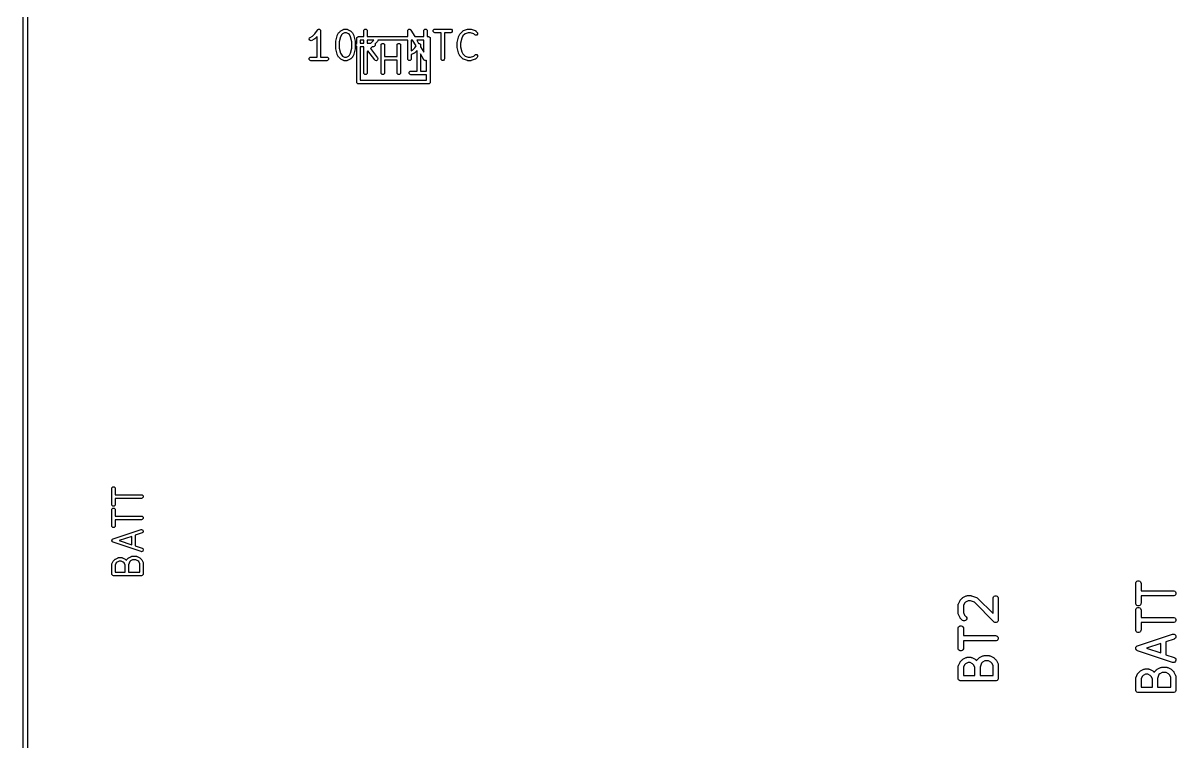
# Model space of a CAD drawing. Header units: inches. Extents: x 0.27 to 5.32, y 0.16 to 3.22.
# Drawn here: x 2.633 to 3.931, y 1.574 to 2.383 of the extents above; entities that cross this region are included whole.
import ezdxf

# ---------------------------------------------------------------- set-up
doc = ezdxf.new("R2010")
doc.units = ezdxf.units.IN
doc.header["$MEASUREMENT"] = 0
doc.layers.add('BLACK', color=250, linetype='CONTINUOUS')

msp = doc.modelspace()

# ---------------------------------------------------------------- linework, layer by layer
at = {"layer": 'BLACK', "linetype": 'CONTINUOUS'}
for p, q in [((2.633, 0.1605), (2.633, 3.2195)), ((2.638, 3.217), (2.638, 0.163)), ((2.9645, 2.3755), (2.9651, 2.3761)), ((2.9651, 2.3761), (2.9653, 2.3761)), ((2.9653, 2.3761), (2.9654, 2.3763)), ((2.9654, 2.3763), (2.966, 2.3763)), ((2.966, 2.3763), (2.9665, 2.3764)), ((2.9665, 2.3764), (2.9667, 2.3763)), ((2.9667, 2.3763), (2.9669, 2.3763)), ((2.9669, 2.3763), (2.9673, 2.3759)), ((2.9908, 2.3747), (2.9938, 2.3762)), ((2.9938, 2.3762), (2.9939, 2.3762)), ((2.9939, 2.3762), (2.9939, 2.3763)), ((2.9939, 2.3763), (2.9942, 2.3763)), ((2.9942, 2.3763), (2.9945, 2.3764)), ((2.9945, 2.3764), (2.9945, 2.3764)), ((2.9945, 2.3764), (2.9946, 2.3764)), ((2.9946, 2.3764), (2.9976, 2.3764)), ((2.9976, 2.3764), (2.9977, 2.3764)), ((2.9977, 2.3764), (2.9978, 2.3764)), ((2.9978, 2.3764), (2.9981, 2.3763)), ((2.9981, 2.3763), (2.9984, 2.3763)), ((2.9984, 2.3763), (2.9984, 2.3762)), ((2.9984, 2.3762), (2.9985, 2.3762)), ((2.9985, 2.3762), (3.0015, 2.3747)), ((3.0168, 2.3752), (3.0179, 2.3763)), ((3.0179, 2.3763), (3.0194, 2.3763)), ((3.0194, 2.3763), (3.0205, 2.3752)), ((3.067, 2.3759), (3.0674, 2.3763)), ((3.0674, 2.3763), (3.0677, 2.3763)), ((3.0677, 2.3763), (3.0679, 2.3764)), ((3.0679, 2.3764), (3.0684, 2.3763)), ((3.0684, 2.3763), (3.0689, 2.3763)), ((3.0689, 2.3763), (3.0691, 2.3761)), ((3.0691, 2.3761), (3.0693, 2.376)), ((3.0693, 2.376), (3.0698, 2.3754)), ((3.0843, 2.3752), (3.0854, 2.3763)), ((3.0854, 2.3763), (3.0869, 2.3763)), ((3.0869, 2.3763), (3.088, 2.3752)), ((3.0948, 2.3752), (3.0959, 2.3763)), ((3.0959, 2.3763), (3.0966, 2.3764)), ((3.0966, 2.3764), (3.1146, 2.3764)), ((3.1146, 2.3764), (3.1154, 2.3763)), ((3.1154, 2.3763), (3.1164, 2.3752)), ((3.129, 2.3748), (3.1335, 2.3763)), ((3.1335, 2.3763), (3.1338, 2.3764)), ((3.1338, 2.3764), (3.1341, 2.3764)), ((3.1341, 2.3764), (3.1371, 2.3764)), ((3.1371, 2.3764), (3.1374, 2.3764)), ((3.1374, 2.3764), (3.1377, 2.3763)), ((3.1377, 2.3763), (3.1422, 2.3748)), ((2.9552, 2.3653), (2.9557, 2.3667)), ((2.9559, 2.364), (2.9552, 2.3653)), ((2.9557, 2.3667), (2.9563, 2.3672)), ((2.9573, 2.3635), (2.9559, 2.364)), ((2.9563, 2.3672), (2.959, 2.3686)), ((2.958, 2.3637), (2.9573, 2.3635)), ((2.961, 2.3652), (2.958, 2.3637)), ((2.959, 2.3686), (2.9616, 2.3712)), ((2.9613, 2.3654), (2.961, 2.3652)), ((2.9615, 2.3656), (2.9613, 2.3654)), ((2.9642, 2.3682), (2.9615, 2.3656)), ((2.9616, 2.3712), (2.9645, 2.3755)), ((2.9642, 2.3449), (2.9642, 2.3682)), ((2.9673, 2.3759), (2.9678, 2.3755)), ((2.9678, 2.3755), (2.9678, 2.3753)), ((2.9678, 2.3753), (2.968, 2.3752)), ((2.968, 2.3752), (2.9681, 2.3745)), ((2.9681, 2.3745), (2.9681, 2.3449)), ((2.9852, 2.3629), (2.9867, 2.3689)), ((2.9867, 2.3689), (2.9868, 2.3691)), ((2.9868, 2.3691), (2.9869, 2.3693)), ((2.9869, 2.3693), (2.9884, 2.3723)), ((2.9884, 2.3723), (2.9886, 2.3726)), ((2.9886, 2.3726), (2.9888, 2.3728)), ((2.9888, 2.3728), (2.9903, 2.3743)), ((2.9905, 2.3678), (2.9891, 2.3622)), ((2.9903, 2.3743), (2.9905, 2.3745)), ((2.9905, 2.3745), (2.9908, 2.3747)), ((2.9918, 2.3703), (2.9905, 2.3678)), ((2.9928, 2.3713), (2.9918, 2.3703)), ((2.9951, 2.3725), (2.9928, 2.3713)), ((2.9972, 2.3725), (2.9951, 2.3725)), ((2.9995, 2.3713), (2.9972, 2.3725)), ((3.0005, 2.3703), (2.9995, 2.3713)), ((3.0018, 2.3678), (3.0005, 2.3703)), ((3.0015, 2.3747), (3.0018, 2.3745)), ((3.0018, 2.3745), (3.002, 2.3743)), ((3.0032, 2.3622), (3.0018, 2.3678)), ((3.002, 2.3743), (3.0035, 2.3728)), ((3.0035, 2.3728), (3.0037, 2.3726)), ((3.0037, 2.3726), (3.0039, 2.3723)), ((3.0039, 2.3723), (3.0054, 2.3693)), ((3.0054, 2.3693), (3.0055, 2.3691)), ((3.0055, 2.3691), (3.0056, 2.3689)), ((3.0056, 2.3689), (3.0071, 2.3629)), ((3.0088, 2.3662), (3.0089, 2.3669)), ((3.0088, 2.3604), (3.0088, 2.3662)), ((3.0089, 2.3669), (3.01, 2.368)), ((3.01, 2.368), (3.0108, 2.3681)), ((3.0108, 2.3681), (3.0167, 2.3681)), ((3.0127, 2.3642), (3.0127, 2.3607)), ((3.0167, 2.3642), (3.0127, 2.3642)), ((3.0167, 2.3745), (3.0168, 2.3752)), ((3.0167, 2.3681), (3.0167, 2.3745)), ((3.0167, 2.3607), (3.0167, 2.3642)), ((3.0205, 2.3752), (3.0206, 2.3745)), ((3.0206, 2.3745), (3.0206, 2.3681)), ((3.0206, 2.3681), (3.0662, 2.3681)), ((3.0206, 2.3642), (3.0206, 2.3607)), ((3.0281, 2.3642), (3.0206, 2.3642)), ((3.0246, 2.3607), (3.0281, 2.3642)), ((3.0325, 2.3632), (3.032, 2.3626)), ((3.0325, 2.3642), (3.0325, 2.3632)), ((3.0662, 2.3642), (3.0325, 2.3642)), ((3.0662, 2.3745), (3.0663, 2.3752)), ((3.0662, 2.3681), (3.0662, 2.3745)), ((3.0662, 2.343), (3.0662, 2.3642)), ((3.0663, 2.3752), (3.0665, 2.3754)), ((3.0665, 2.3754), (3.0666, 2.3757)), ((3.0666, 2.3757), (3.067, 2.3759)), ((3.0698, 2.3754), (3.074, 2.3681)), ((3.0701, 2.3642), (3.0701, 2.3521)), ((3.0717, 2.3642), (3.0701, 2.3642)), ((3.0755, 2.3576), (3.0717, 2.3642)), ((3.074, 2.3681), (3.0842, 2.3681)), ((3.0763, 2.3642), (3.0784, 2.3605)), ((3.0842, 2.3642), (3.0763, 2.3642)), ((3.0842, 2.3745), (3.0843, 2.3752)), ((3.0842, 2.3681), (3.0842, 2.3745)), ((3.0842, 2.3504), (3.0842, 2.3642)), ((3.088, 2.3752), (3.0881, 2.3745)), ((3.0881, 2.3745), (3.0881, 2.3681)), ((3.0881, 2.3681), (3.0895, 2.3681)), ((3.0895, 2.3681), (3.0903, 2.368)), ((3.0903, 2.368), (3.0913, 2.3669)), ((3.0913, 2.3669), (3.0915, 2.3662)), ((3.0915, 2.3662), (3.0915, 2.317)), ((3.0948, 2.3737), (3.0948, 2.3752)), ((3.0959, 2.3726), (3.0948, 2.3737)), ((3.0966, 2.3725), (3.0959, 2.3726)), ((3.1037, 2.3725), (3.0966, 2.3725)), ((3.1037, 2.343), (3.1037, 2.3725)), ((3.1146, 2.3725), (3.1076, 2.3725)), ((3.1076, 2.3725), (3.1076, 2.343)), ((3.1154, 2.3726), (3.1146, 2.3725)), ((3.1164, 2.3737), (3.1154, 2.3726)), ((3.1164, 2.3752), (3.1164, 2.3737)), ((3.1217, 2.3614), (3.1232, 2.3674)), ((3.1232, 2.3674), (3.1233, 2.3676)), ((3.1233, 2.3676), (3.1234, 2.3678)), ((3.1234, 2.3678), (3.1249, 2.3708)), ((3.1249, 2.3708), (3.1251, 2.3711)), ((3.1251, 2.3711), (3.1252, 2.3713)), ((3.1252, 2.3713), (3.1282, 2.3743)), ((3.127, 2.3663), (3.1256, 2.3607)), ((3.1282, 2.3688), (3.127, 2.3663)), ((3.1282, 2.3743), (3.1283, 2.3744)), ((3.1307, 2.3712), (3.1282, 2.3688)), ((3.1283, 2.3744), (3.1286, 2.3746)), ((3.1283, 2.3744), (3.1283, 2.3744)), ((3.1286, 2.3746), (3.1289, 2.3748)), ((3.1289, 2.3748), (3.1289, 2.3748)), ((3.1289, 2.3748), (3.129, 2.3748)), ((3.1344, 2.3725), (3.1307, 2.3712)), ((3.1368, 2.3725), (3.1344, 2.3725)), ((3.1406, 2.3712), (3.1368, 2.3725)), ((3.1417, 2.3701), (3.1406, 2.3712)), ((3.1424, 2.3696), (3.1417, 2.3701)), ((3.1422, 2.3748), (3.1423, 2.3748)), ((3.1423, 2.3748), (3.1424, 2.3748)), ((3.1424, 2.3748), (3.1426, 2.3746)), ((3.1439, 2.3696), (3.1424, 2.3696)), ((3.1426, 2.3746), (3.1429, 2.3744)), ((3.1429, 2.3744), (3.1429, 2.3744)), ((3.1429, 2.3744), (3.143, 2.3743)), ((3.143, 2.3743), (3.1445, 2.3728)), ((3.1449, 2.3707), (3.1439, 2.3696)), ((3.1445, 2.3728), (3.1449, 2.3722)), ((3.1449, 2.3722), (3.1449, 2.3707)), ((2.9852, 2.3627), (2.9852, 2.3629)), ((2.9852, 2.3625), (2.9852, 2.3627)), ((2.9852, 2.355), (2.9852, 2.3625)), ((2.9852, 2.3547), (2.9852, 2.355)), ((2.9852, 2.3545), (2.9852, 2.3547)), ((2.9867, 2.3485), (2.9852, 2.3545)), ((2.9891, 2.3622), (2.9891, 2.3552)), ((2.9891, 2.3552), (2.9905, 2.3496)), ((3.0018, 2.3496), (3.0032, 2.3552)), ((3.0032, 2.3552), (3.0032, 2.3622)), ((3.0071, 2.3545), (3.0056, 2.3485)), ((3.0071, 2.3629), (3.0071, 2.3627)), ((3.0071, 2.3627), (3.0071, 2.3625)), ((3.0071, 2.3625), (3.0071, 2.355)), ((3.0071, 2.355), (3.0071, 2.3547)), ((3.0071, 2.3547), (3.0071, 2.3545)), ((3.0078, 2.3595), (3.0088, 2.3604)), ((3.0078, 2.358), (3.0078, 2.3595)), ((3.0088, 2.357), (3.0078, 2.358)), ((3.0088, 2.317), (3.0088, 2.357)), ((3.0127, 2.3607), (3.0167, 2.3607)), ((3.0167, 2.3567), (3.0127, 2.3567)), ((3.0127, 2.3567), (3.0127, 2.3189)), ((3.0167, 2.3272), (3.0167, 2.3567)), ((3.0206, 2.3607), (3.0246, 2.3607)), ((3.0206, 2.3567), (3.0206, 2.3567)), ((3.0206, 2.3567), (3.0206, 2.3567)), ((3.0206, 2.3567), (3.0206, 2.3567)), ((3.0214, 2.352), (3.0206, 2.3511)), ((3.0206, 2.3511), (3.0206, 2.343)), ((3.0291, 2.3418), (3.0214, 2.352)), ((3.0262, 2.3567), (3.0242, 2.3548)), ((3.0242, 2.3548), (3.0322, 2.3441)), ((3.0276, 2.3567), (3.0262, 2.3567)), ((3.0284, 2.3569), (3.0276, 2.3567)), ((3.0295, 2.358), (3.0284, 2.3569)), ((3.032, 2.3626), (3.0292, 2.3597)), ((3.0292, 2.3597), (3.0295, 2.3595)), ((3.0295, 2.3595), (3.0295, 2.358)), ((3.0362, 2.3587), (3.0363, 2.3595)), ((3.0362, 2.3272), (3.0362, 2.3587)), ((3.0363, 2.3595), (3.0374, 2.3605)), ((3.0374, 2.3605), (3.0389, 2.3605)), ((3.0389, 2.3605), (3.04, 2.3595)), ((3.04, 2.3595), (3.0401, 2.3587)), ((3.0401, 2.3587), (3.0401, 2.3457)), ((3.0542, 2.3587), (3.0543, 2.3595)), ((3.0542, 2.3457), (3.0542, 2.3587)), ((3.0543, 2.3595), (3.0554, 2.3605)), ((3.0554, 2.3605), (3.0569, 2.3605)), ((3.0569, 2.3605), (3.058, 2.3595)), ((3.058, 2.3595), (3.0581, 2.3587)), ((3.0581, 2.3587), (3.0581, 2.3272)), ((3.0701, 2.3521), (3.0715, 2.3528)), ((3.0715, 2.3528), (3.0741, 2.3555)), ((3.0767, 2.3525), (3.074, 2.3498)), ((3.0741, 2.3555), (3.0755, 2.3576)), ((3.0767, 2.3292), (3.0767, 2.3525)), ((3.0784, 2.3605), (3.0785, 2.3605)), ((3.0785, 2.3605), (3.079, 2.3606)), ((3.079, 2.3606), (3.0792, 2.3605)), ((3.0792, 2.3605), (3.0794, 2.3605)), ((3.0794, 2.3605), (3.0798, 2.3601)), ((3.0798, 2.3601), (3.0803, 2.3598)), ((3.0803, 2.3598), (3.0803, 2.3596)), ((3.0803, 2.3596), (3.0805, 2.3595)), ((3.0805, 2.3595), (3.0806, 2.3587)), ((3.0806, 2.3587), (3.0806, 2.3566)), ((3.0806, 2.3566), (3.0842, 2.3504)), ((3.1217, 2.3612), (3.1217, 2.3614)), ((3.1217, 2.361), (3.1217, 2.3612)), ((3.1217, 2.3565), (3.1217, 2.361)), ((3.1217, 2.3562), (3.1217, 2.3565)), ((3.1217, 2.356), (3.1217, 2.3562)), ((3.1232, 2.35), (3.1217, 2.356)), ((3.1256, 2.3607), (3.1256, 2.3567)), ((3.1256, 2.3567), (3.127, 2.3511)), ((3.127, 2.3511), (3.1282, 2.3486)), ((2.9553, 2.3437), (2.9564, 2.3448)), ((2.9553, 2.3422), (2.9553, 2.3437)), ((2.9564, 2.3411), (2.9553, 2.3422)), ((2.9564, 2.3448), (2.9571, 2.3449)), ((2.9571, 2.341), (2.9564, 2.3411)), ((2.9571, 2.3449), (2.9642, 2.3449)), ((2.9751, 2.341), (2.9571, 2.341)), ((2.9681, 2.3449), (2.9751, 2.3449)), ((2.9751, 2.3449), (2.9759, 2.3448)), ((2.9759, 2.3411), (2.9751, 2.341)), ((2.9759, 2.3448), (2.977, 2.3437)), ((2.977, 2.3422), (2.9759, 2.3411)), ((2.977, 2.3437), (2.977, 2.3422)), ((2.9868, 2.3483), (2.9867, 2.3485)), ((2.9869, 2.3481), (2.9868, 2.3483)), ((2.9884, 2.3451), (2.9869, 2.3481)), ((2.9886, 2.3448), (2.9884, 2.3451)), ((2.9888, 2.3446), (2.9886, 2.3448)), ((2.9903, 2.3431), (2.9888, 2.3446)), ((2.9905, 2.3429), (2.9903, 2.3431)), ((2.9905, 2.3496), (2.9918, 2.3471)), ((2.9908, 2.3427), (2.9905, 2.3429)), ((2.9938, 2.3412), (2.9908, 2.3427)), ((2.9918, 2.3471), (2.9928, 2.3461)), ((2.9928, 2.3461), (2.9951, 2.3449)), ((2.9939, 2.3412), (2.9938, 2.3412)), ((2.9939, 2.3411), (2.9939, 2.3412)), ((2.9942, 2.3411), (2.9939, 2.3411)), ((2.9945, 2.341), (2.9942, 2.3411)), ((2.9946, 2.341), (2.9945, 2.341)), ((2.9945, 2.341), (2.9945, 2.341)), ((2.9976, 2.341), (2.9946, 2.341)), ((2.9951, 2.3449), (2.9972, 2.3449)), ((2.9972, 2.3449), (2.9995, 2.3461)), ((2.9977, 2.341), (2.9976, 2.341)), ((2.9978, 2.341), (2.9977, 2.341)), ((2.9981, 2.3411), (2.9978, 2.341)), ((2.9984, 2.3411), (2.9981, 2.3411)), ((2.9985, 2.3412), (2.9984, 2.3412)), ((2.9984, 2.3412), (2.9984, 2.3411)), ((3.0015, 2.3427), (2.9985, 2.3412)), ((2.9995, 2.3461), (3.0005, 2.3471)), ((3.0005, 2.3471), (3.0018, 2.3496)), ((3.0018, 2.3429), (3.0015, 2.3427)), ((3.002, 2.3431), (3.0018, 2.3429)), ((3.0035, 2.3446), (3.002, 2.3431)), ((3.0037, 2.3448), (3.0035, 2.3446)), ((3.0039, 2.3451), (3.0037, 2.3448)), ((3.0054, 2.3481), (3.0039, 2.3451)), ((3.0055, 2.3483), (3.0054, 2.3481)), ((3.0056, 2.3485), (3.0055, 2.3483)), ((3.0206, 2.343), (3.0206, 2.343)), ((3.0206, 2.343), (3.0206, 2.3272)), ((3.0296, 2.3413), (3.0291, 2.3418)), ((3.0311, 2.341), (3.0296, 2.3413)), ((3.0323, 2.342), (3.0311, 2.341)), ((3.0322, 2.3441), (3.0325, 2.3434)), ((3.0325, 2.3434), (3.0323, 2.342)), ((3.0401, 2.3457), (3.0542, 2.3457)), ((3.0542, 2.3417), (3.0401, 2.3417)), ((3.0401, 2.3417), (3.0401, 2.3272)), ((3.0542, 2.3272), (3.0542, 2.3417)), ((3.0663, 2.3422), (3.0662, 2.343)), ((3.0674, 2.3411), (3.0663, 2.3422)), ((3.0689, 2.3411), (3.0674, 2.3411)), ((3.07, 2.3422), (3.0689, 2.3411)), ((3.0701, 2.343), (3.07, 2.3422)), ((3.0705, 2.3479), (3.0701, 2.3478)), ((3.0701, 2.3478), (3.0701, 2.343)), ((3.0735, 2.3494), (3.0705, 2.3479)), ((3.0738, 2.3496), (3.0735, 2.3494)), ((3.074, 2.3498), (3.0738, 2.3496)), ((3.0844, 2.342), (3.0806, 2.3487)), ((3.0806, 2.3487), (3.0806, 2.3292)), ((3.0849, 2.3414), (3.0844, 2.342)), ((3.0852, 2.3413), (3.0849, 2.3414)), ((3.0854, 2.3411), (3.0852, 2.3413)), ((3.0859, 2.3411), (3.0854, 2.3411)), ((3.0864, 2.341), (3.0859, 2.3411)), ((3.0866, 2.3411), (3.0864, 2.341)), ((3.0869, 2.3411), (3.0866, 2.3411)), ((3.0872, 2.3415), (3.0869, 2.3411)), ((3.0875, 2.3417), (3.0872, 2.3415)), ((3.0875, 2.3292), (3.0875, 2.3417)), ((3.1038, 2.3422), (3.1037, 2.343)), ((3.1049, 2.3411), (3.1038, 2.3422)), ((3.1064, 2.3411), (3.1049, 2.3411)), ((3.1074, 2.3422), (3.1064, 2.3411)), ((3.1076, 2.343), (3.1074, 2.3422)), ((3.1233, 2.3498), (3.1232, 2.35)), ((3.1234, 2.3496), (3.1233, 2.3498)), ((3.1249, 2.3466), (3.1234, 2.3496)), ((3.1251, 2.3463), (3.1249, 2.3466)), ((3.1252, 2.3461), (3.1251, 2.3463)), ((3.1282, 2.3431), (3.1252, 2.3461)), ((3.1282, 2.3486), (3.1307, 2.3462)), ((3.1283, 2.343), (3.1282, 2.3431)), ((3.1286, 2.3428), (3.1283, 2.343)), ((3.1283, 2.343), (3.1283, 2.343)), ((3.1289, 2.3426), (3.1286, 2.3428)), ((3.129, 2.3426), (3.1289, 2.3426)), ((3.1289, 2.3426), (3.1289, 2.3426)), ((3.1335, 2.3411), (3.129, 2.3426)), ((3.1307, 2.3462), (3.1344, 2.3449)), ((3.1338, 2.341), (3.1335, 2.3411)), ((3.1341, 2.341), (3.1338, 2.341)), ((3.1371, 2.341), (3.1341, 2.341)), ((3.1344, 2.3449), (3.1368, 2.3449)), ((3.1368, 2.3449), (3.1406, 2.3462)), ((3.1374, 2.341), (3.1371, 2.341)), ((3.1377, 2.3411), (3.1374, 2.341)), ((3.1422, 2.3426), (3.1377, 2.3411)), ((3.1406, 2.3462), (3.1417, 2.3473)), ((3.1417, 2.3473), (3.1424, 2.3478)), ((3.1423, 2.3426), (3.1422, 2.3426)), ((3.1424, 2.3426), (3.1423, 2.3426)), ((3.1424, 2.3478), (3.1439, 2.3478)), ((3.1426, 2.3428), (3.1424, 2.3426)), ((3.1429, 2.343), (3.1426, 2.3428)), ((3.143, 2.3431), (3.1429, 2.343)), ((3.1429, 2.343), (3.1429, 2.343)), ((3.1445, 2.3446), (3.143, 2.3431)), ((3.1439, 2.3478), (3.1449, 2.3467)), ((3.1449, 2.3452), (3.1445, 2.3446)), ((3.1449, 2.3467), (3.1449, 2.3452)), ((3.0168, 2.3265), (3.0167, 2.3272)), ((3.0179, 2.3254), (3.0168, 2.3265)), ((3.0194, 2.3254), (3.0179, 2.3254)), ((3.0205, 2.3265), (3.0194, 2.3254)), ((3.0206, 2.3272), (3.0205, 2.3265)), ((3.0363, 2.3265), (3.0362, 2.3272)), ((3.0374, 2.3254), (3.0363, 2.3265)), ((3.0389, 2.3254), (3.0374, 2.3254)), ((3.04, 2.3265), (3.0389, 2.3254)), ((3.0401, 2.3272), (3.04, 2.3265)), ((3.0543, 2.3265), (3.0542, 2.3272)), ((3.0554, 2.3254), (3.0543, 2.3265)), ((3.0569, 2.3254), (3.0554, 2.3254)), ((3.058, 2.3265), (3.0569, 2.3254)), ((3.0581, 2.3272), (3.058, 2.3265)), ((3.0678, 2.328), (3.0689, 2.329)), ((3.0678, 2.3265), (3.0678, 2.328)), ((3.0689, 2.3254), (3.0678, 2.3265)), ((3.0689, 2.329), (3.0696, 2.3292)), ((3.0696, 2.3252), (3.0689, 2.3254)), ((3.0696, 2.3292), (3.0767, 2.3292)), ((3.0875, 2.3252), (3.0696, 2.3252)), ((3.0806, 2.3292), (3.0875, 2.3292)), ((3.0875, 2.3189), (3.0875, 2.3252)), ((3.0089, 2.3162), (3.0088, 2.317)), ((3.01, 2.3151), (3.0089, 2.3162)), ((3.0108, 2.315), (3.01, 2.3151)), ((3.0895, 2.315), (3.0108, 2.315)), ((3.0127, 2.3189), (3.0875, 2.3189)), ((3.0903, 2.3151), (3.0895, 2.315)), ((3.0913, 2.3162), (3.0903, 2.3151)), ((3.0915, 2.317), (3.0913, 2.3162)), ((2.7329, 1.8593), (2.7331, 1.8601)), ((2.7329, 1.8413), (2.7329, 1.8593)), ((2.7331, 1.8601), (2.7341, 1.8612)), ((2.7341, 1.8612), (2.7356, 1.8612)), ((2.7356, 1.8612), (2.7367, 1.8601)), ((2.7367, 1.8601), (2.7368, 1.8593)), ((2.7368, 1.8593), (2.7368, 1.8523)), ((2.7368, 1.8523), (2.7664, 1.8523)), ((2.7664, 1.8484), (2.7368, 1.8484)), ((2.7368, 1.8484), (2.7368, 1.8413)), ((2.7664, 1.8523), (2.7671, 1.8522)), ((2.7671, 1.8485), (2.7664, 1.8484)), ((2.7671, 1.8522), (2.7682, 1.8511)), ((2.7682, 1.8496), (2.7671, 1.8485)), ((2.7682, 1.8511), (2.7682, 1.8496)), ((2.7331, 1.8406), (2.7329, 1.8413)), ((2.7329, 1.8353), (2.7331, 1.8361)), ((2.7329, 1.8173), (2.7329, 1.8353)), ((2.7341, 1.8395), (2.7331, 1.8406)), ((2.7331, 1.8361), (2.7341, 1.8372)), ((2.7356, 1.8395), (2.7341, 1.8395)), ((2.7341, 1.8372), (2.7356, 1.8372)), ((2.7367, 1.8406), (2.7356, 1.8395)), ((2.7356, 1.8372), (2.7367, 1.8361)), ((2.7368, 1.8413), (2.7367, 1.8406)), ((2.7367, 1.8361), (2.7368, 1.8353)), ((2.7368, 1.8353), (2.7368, 1.8283)), ((2.7368, 1.8283), (2.7664, 1.8283)), ((2.7664, 1.8244), (2.7368, 1.8244)), ((2.7368, 1.8244), (2.7368, 1.8173)), ((2.7664, 1.8283), (2.7671, 1.8282)), ((2.7671, 1.8245), (2.7664, 1.8244)), ((2.7671, 1.8282), (2.7682, 1.8271)), ((2.7682, 1.8256), (2.7671, 1.8245)), ((2.7682, 1.8271), (2.7682, 1.8256)), ((2.7331, 1.8166), (2.7329, 1.8173)), ((2.7341, 1.8155), (2.7331, 1.8166)), ((2.7356, 1.8155), (2.7341, 1.8155)), ((2.7343, 1.8027), (2.7658, 1.8132)), ((2.7367, 1.8166), (2.7356, 1.8155)), ((2.7368, 1.8173), (2.7367, 1.8166)), ((2.7554, 1.8056), (2.7411, 1.8008)), ((2.7554, 1.7961), (2.7554, 1.8056)), ((2.767, 1.8095), (2.7593, 1.8069)), ((2.7593, 1.8069), (2.7593, 1.7948)), ((2.7658, 1.8132), (2.7665, 1.8133)), ((2.7665, 1.8133), (2.7679, 1.8126)), ((2.7677, 1.8099), (2.767, 1.8095)), ((2.7683, 1.8112), (2.7677, 1.8099)), ((2.7679, 1.8126), (2.7683, 1.8112)), ((2.7329, 1.801), (2.7332, 1.8015)), ((2.733, 1.8008), (2.7329, 1.801)), ((2.7329, 1.8007), (2.733, 1.8008)), ((2.7332, 1.8001), (2.7329, 1.8007)), ((2.7332, 1.8015), (2.7334, 1.8021)), ((2.7334, 1.7996), (2.7332, 1.8001)), ((2.7334, 1.8021), (2.7335, 1.8022)), ((2.7335, 1.7995), (2.7334, 1.7996)), ((2.7335, 1.8022), (2.7336, 1.8023)), ((2.7336, 1.7994), (2.7335, 1.7995)), ((2.7336, 1.8023), (2.7343, 1.8027)), ((2.7343, 1.799), (2.7336, 1.7994)), ((2.7658, 1.7885), (2.7343, 1.799)), ((2.7411, 1.8008), (2.7554, 1.7961)), ((2.7593, 1.7948), (2.767, 1.7922)), ((2.767, 1.7922), (2.7677, 1.7918)), ((2.7677, 1.7918), (2.7683, 1.7905)), ((2.735, 1.7782), (2.7365, 1.7797)), ((2.7365, 1.7797), (2.7367, 1.7799)), ((2.7367, 1.7799), (2.737, 1.7801)), ((2.737, 1.7801), (2.74, 1.7816)), ((2.74, 1.7816), (2.7401, 1.7816)), ((2.7401, 1.7816), (2.7401, 1.7817)), ((2.7401, 1.7817), (2.7404, 1.7817)), ((2.7404, 1.7817), (2.7407, 1.7818)), ((2.7407, 1.7818), (2.7408, 1.7818)), ((2.7408, 1.7818), (2.7409, 1.7818)), ((2.7409, 1.7818), (2.7439, 1.7818)), ((2.7439, 1.7818), (2.744, 1.7818)), ((2.744, 1.7818), (2.744, 1.7818)), ((2.744, 1.7818), (2.7443, 1.7817)), ((2.7443, 1.7817), (2.7446, 1.7817)), ((2.7446, 1.7817), (2.7447, 1.7816)), ((2.7447, 1.7816), (2.7448, 1.7816)), ((2.7448, 1.7816), (2.7478, 1.7801)), ((2.7478, 1.7801), (2.748, 1.7799)), ((2.748, 1.7799), (2.7483, 1.7797)), ((2.7483, 1.7797), (2.7494, 1.7786)), ((2.7494, 1.7786), (2.7495, 1.779)), ((2.7495, 1.779), (2.7496, 1.7791)), ((2.7496, 1.7791), (2.7497, 1.7794)), ((2.7496, 1.7791), (2.7496, 1.7791)), ((2.7497, 1.7794), (2.7499, 1.7796)), ((2.7499, 1.7796), (2.7499, 1.7797)), ((2.7499, 1.7797), (2.75, 1.7797)), ((2.75, 1.7797), (2.7515, 1.7812)), ((2.7515, 1.7812), (2.7517, 1.7814)), ((2.7517, 1.7814), (2.752, 1.7816)), ((2.752, 1.7816), (2.755, 1.7831)), ((2.7563, 1.7794), (2.754, 1.7782)), ((2.755, 1.7831), (2.7551, 1.7831)), ((2.7551, 1.7831), (2.7551, 1.7832)), ((2.7551, 1.7832), (2.7554, 1.7832)), ((2.7554, 1.7832), (2.7557, 1.7833)), ((2.7557, 1.7833), (2.7558, 1.7833)), ((2.7558, 1.7833), (2.7559, 1.7833)), ((2.7559, 1.7833), (2.7604, 1.7833)), ((2.7599, 1.7794), (2.7563, 1.7794)), ((2.7622, 1.7782), (2.7599, 1.7794)), ((2.7604, 1.7833), (2.7605, 1.7833)), ((2.7605, 1.7833), (2.7605, 1.7833)), ((2.7605, 1.7833), (2.7608, 1.7832)), ((2.7608, 1.7832), (2.7611, 1.7832)), ((2.7611, 1.7832), (2.7612, 1.7831)), ((2.7612, 1.7831), (2.7613, 1.7831)), ((2.7613, 1.7831), (2.7643, 1.7816)), ((2.7643, 1.7816), (2.7645, 1.7814)), ((2.7645, 1.7814), (2.7648, 1.7812)), ((2.7648, 1.7812), (2.7663, 1.7797)), ((2.7665, 1.7884), (2.7658, 1.7885)), ((2.7663, 1.7797), (2.7664, 1.7795)), ((2.7664, 1.7795), (2.7666, 1.7792)), ((2.7679, 1.7891), (2.7665, 1.7884)), ((2.7666, 1.7792), (2.7681, 1.7762)), ((2.7683, 1.7905), (2.7679, 1.7891)), ((2.7329, 1.774), (2.733, 1.7743)), ((2.7329, 1.7739), (2.7329, 1.774)), ((2.7329, 1.7738), (2.7329, 1.7739)), ((2.7329, 1.7634), (2.7329, 1.7738)), ((2.733, 1.7743), (2.7331, 1.7746)), ((2.7331, 1.7747), (2.7346, 1.7777)), ((2.7331, 1.7746), (2.7331, 1.7747)), ((2.7331, 1.7746), (2.7331, 1.7746)), ((2.7346, 1.7777), (2.7348, 1.778)), ((2.7348, 1.778), (2.735, 1.7782)), ((2.738, 1.7757), (2.7368, 1.7734)), ((2.7368, 1.7734), (2.7368, 1.7653)), ((2.739, 1.7767), (2.738, 1.7757)), ((2.7413, 1.7779), (2.739, 1.7767)), ((2.7434, 1.7779), (2.7413, 1.7779)), ((2.7457, 1.7767), (2.7434, 1.7779)), ((2.7468, 1.7757), (2.7457, 1.7767)), ((2.7479, 1.7734), (2.7468, 1.7757)), ((2.7479, 1.7653), (2.7479, 1.7734)), ((2.7531, 1.7773), (2.7518, 1.7735)), ((2.7518, 1.7735), (2.7518, 1.7653)), ((2.754, 1.7782), (2.7531, 1.7773)), ((2.7633, 1.7772), (2.7622, 1.7782)), ((2.7644, 1.7749), (2.7633, 1.7772)), ((2.7644, 1.7653), (2.7644, 1.7749)), ((2.7681, 1.7762), (2.7682, 1.7761)), ((2.7682, 1.7761), (2.7682, 1.7761)), ((2.7682, 1.7761), (2.7683, 1.7758)), ((2.7683, 1.7758), (2.7683, 1.7755)), ((2.7683, 1.7755), (2.7683, 1.7754)), ((2.7683, 1.7754), (2.7683, 1.7753)), ((2.7683, 1.7753), (2.7683, 1.7634)), ((2.7331, 1.7626), (2.7329, 1.7634)), ((2.7341, 1.7615), (2.7331, 1.7626)), ((2.7349, 1.7614), (2.7341, 1.7615)), ((2.7664, 1.7614), (2.7349, 1.7614)), ((2.7368, 1.7653), (2.7479, 1.7653)), ((2.7518, 1.7653), (2.7644, 1.7653)), ((2.7671, 1.7615), (2.7664, 1.7614)), ((2.7682, 1.7626), (2.7671, 1.7615)), ((2.7683, 1.7634), (2.7682, 1.7626)), ((3.8861, 1.7534), (3.8866, 1.7544)), ((3.8861, 1.7528), (3.8861, 1.7534)), ((3.8861, 1.7303), (3.8861, 1.7528)), ((3.8866, 1.7544), (3.8874, 1.7553)), ((3.8874, 1.7553), (3.8884, 1.7557)), ((3.8884, 1.7557), (3.8896, 1.7557)), ((3.8896, 1.7557), (3.8906, 1.7553)), ((3.8906, 1.7553), (3.8915, 1.7544)), ((3.8915, 1.7544), (3.8919, 1.7534)), ((3.8919, 1.7534), (3.892, 1.7528)), ((3.892, 1.7528), (3.892, 1.7445)), ((3.892, 1.7445), (3.9284, 1.7445)), ((3.9284, 1.7445), (3.929, 1.7445)), ((3.929, 1.7445), (3.93, 1.744)), ((3.93, 1.744), (3.9308, 1.7432)), ((3.9308, 1.7399), (3.93, 1.7391)), ((3.9308, 1.7432), (3.9313, 1.7421)), ((3.9313, 1.741), (3.9308, 1.7399)), ((3.9313, 1.7421), (3.9313, 1.741)), ((3.6861, 1.729), (3.6862, 1.7291)), ((3.6861, 1.7284), (3.6861, 1.729)), ((3.6861, 1.7191), (3.6861, 1.7284)), ((3.6862, 1.7292), (3.6864, 1.7298)), ((3.6862, 1.7291), (3.6862, 1.7292)), ((3.6864, 1.7298), (3.6882, 1.7335)), ((3.6882, 1.7335), (3.6884, 1.7338)), ((3.6884, 1.7338), (3.6885, 1.7339)), ((3.6884, 1.7338), (3.6884, 1.7338)), ((3.6885, 1.7339), (3.6886, 1.734)), ((3.6886, 1.734), (3.6888, 1.7343)), ((3.6886, 1.734), (3.6886, 1.734)), ((3.6888, 1.7343), (3.6907, 1.7361)), ((3.6907, 1.7361), (3.6909, 1.7363)), ((3.6909, 1.7363), (3.6909, 1.7364)), ((3.6909, 1.7364), (3.691, 1.7364)), ((3.691, 1.7364), (3.6911, 1.7365)), ((3.6911, 1.7365), (3.6912, 1.7365)), ((3.6912, 1.7365), (3.6914, 1.7367)), ((3.6914, 1.7367), (3.6952, 1.7386)), ((3.6933, 1.7304), (3.692, 1.7277)), ((3.692, 1.7277), (3.692, 1.7198)), ((3.6945, 1.7316), (3.6933, 1.7304)), ((3.6972, 1.733), (3.6945, 1.7316)), ((3.6952, 1.7386), (3.6957, 1.7388)), ((3.6957, 1.7388), (3.6958, 1.7388)), ((3.6958, 1.7388), (3.6959, 1.7388)), ((3.6959, 1.7388), (3.6965, 1.7389)), ((3.6965, 1.7389), (3.7003, 1.7389)), ((3.6998, 1.733), (3.6972, 1.733)), ((3.7043, 1.7315), (3.6998, 1.733)), ((3.7003, 1.7389), (3.7005, 1.7389)), ((3.7005, 1.7389), (3.7006, 1.7389)), ((3.7006, 1.7389), (3.7007, 1.7388)), ((3.7007, 1.7388), (3.7008, 1.7388)), ((3.7008, 1.7388), (3.7009, 1.7388)), ((3.7009, 1.7388), (3.7012, 1.7387)), ((3.7012, 1.7387), (3.7068, 1.7369)), ((3.7263, 1.7095), (3.7043, 1.7315)), ((3.7068, 1.7369), (3.7073, 1.7366)), ((3.7073, 1.7366), (3.7074, 1.7366)), ((3.7074, 1.7366), (3.7075, 1.7365)), ((3.7075, 1.7365), (3.708, 1.7361)), ((3.708, 1.7361), (3.7254, 1.7187)), ((3.7254, 1.7359), (3.7255, 1.7365)), ((3.7254, 1.7187), (3.7254, 1.7359)), ((3.7255, 1.7365), (3.7259, 1.7376)), ((3.7259, 1.7376), (3.7267, 1.7384)), ((3.7267, 1.7384), (3.7278, 1.7388)), ((3.7278, 1.7388), (3.729, 1.7388)), ((3.729, 1.7388), (3.73, 1.7384)), ((3.73, 1.7384), (3.7308, 1.7376)), ((3.7308, 1.7376), (3.7313, 1.7365)), ((3.7313, 1.7365), (3.7313, 1.7359)), ((3.7313, 1.7359), (3.7313, 1.7116)), ((3.8861, 1.7297), (3.8861, 1.7303)), ((3.8866, 1.7287), (3.8861, 1.7297)), ((3.8874, 1.7279), (3.8866, 1.7287)), ((3.8884, 1.7274), (3.8874, 1.7279)), ((3.8896, 1.7274), (3.8884, 1.7274)), ((3.8906, 1.7279), (3.8896, 1.7274)), ((3.8915, 1.7287), (3.8906, 1.7279)), ((3.8919, 1.7297), (3.8915, 1.7287)), ((3.892, 1.7303), (3.8919, 1.7297)), ((3.9284, 1.7386), (3.892, 1.7386)), ((3.892, 1.7386), (3.892, 1.7303)), ((3.929, 1.7387), (3.9284, 1.7386)), ((3.93, 1.7391), (3.929, 1.7387)), ((3.6861, 1.7185), (3.6861, 1.7191)), ((3.6862, 1.7184), (3.6861, 1.7185)), ((3.6862, 1.7183), (3.6862, 1.7184)), ((3.6864, 1.7177), (3.6862, 1.7183)), ((3.6882, 1.714), (3.6864, 1.7177)), ((3.6884, 1.7137), (3.6882, 1.714)), ((3.692, 1.7198), (3.6933, 1.7171)), ((3.6933, 1.7171), (3.6948, 1.7155)), ((3.6948, 1.7155), (3.6952, 1.7151)), ((3.6952, 1.7151), (3.6957, 1.714)), ((3.6957, 1.714), (3.6957, 1.7129)), ((3.8861, 1.7234), (3.8866, 1.7244)), ((3.8861, 1.7228), (3.8861, 1.7234)), ((3.8861, 1.7003), (3.8861, 1.7228)), ((3.8866, 1.7244), (3.8874, 1.7253)), ((3.8874, 1.7253), (3.8884, 1.7257)), ((3.8884, 1.7257), (3.8896, 1.7257)), ((3.8896, 1.7257), (3.8906, 1.7253)), ((3.8906, 1.7253), (3.8915, 1.7244)), ((3.8915, 1.7244), (3.8919, 1.7234)), ((3.8919, 1.7234), (3.892, 1.7228)), ((3.892, 1.7228), (3.892, 1.7145)), ((3.892, 1.7145), (3.9284, 1.7145)), ((3.9284, 1.7145), (3.929, 1.7145)), ((3.929, 1.7145), (3.93, 1.714)), ((3.93, 1.714), (3.9308, 1.7132)), ((3.6861, 1.7028), (3.6866, 1.7038)), ((3.6861, 1.7022), (3.6861, 1.7028)), ((3.6861, 1.6797), (3.6861, 1.7022)), ((3.6866, 1.7038), (3.6874, 1.7046)), ((3.6874, 1.7046), (3.6884, 1.7051)), ((3.6885, 1.7136), (3.6884, 1.7137)), ((3.6884, 1.7137), (3.6884, 1.7137)), ((3.6884, 1.7051), (3.6896, 1.7051)), ((3.6886, 1.7135), (3.6885, 1.7136)), ((3.6886, 1.7134), (3.6886, 1.7135)), ((3.6888, 1.7132), (3.6886, 1.7134)), ((3.6907, 1.7113), (3.6888, 1.7132)), ((3.6896, 1.7051), (3.6906, 1.7046)), ((3.6906, 1.7046), (3.6915, 1.7038)), ((3.6911, 1.711), (3.6907, 1.7113)), ((3.6922, 1.7105), (3.6911, 1.711)), ((3.6915, 1.7038), (3.6919, 1.7028)), ((3.6919, 1.7028), (3.692, 1.7022)), ((3.692, 1.7022), (3.692, 1.6939)), ((3.6933, 1.7105), (3.6922, 1.7105)), ((3.6944, 1.711), (3.6933, 1.7105)), ((3.6952, 1.7118), (3.6944, 1.711)), ((3.6957, 1.7129), (3.6952, 1.7118)), ((3.7267, 1.7091), (3.7263, 1.7095)), ((3.7275, 1.7088), (3.7267, 1.7091)), ((3.7278, 1.7087), (3.7275, 1.7088)), ((3.729, 1.7087), (3.7278, 1.7087)), ((3.7278, 1.7087), (3.7278, 1.7087)), ((3.73, 1.7091), (3.729, 1.7087)), ((3.7308, 1.7099), (3.73, 1.7091)), ((3.7311, 1.7107), (3.7308, 1.7099)), ((3.7313, 1.711), (3.7311, 1.7107)), ((3.7313, 1.7116), (3.7313, 1.711)), ((3.9284, 1.7086), (3.892, 1.7086)), ((3.892, 1.7086), (3.892, 1.7003)), ((3.929, 1.7087), (3.9284, 1.7086)), ((3.93, 1.7091), (3.929, 1.7087)), ((3.9308, 1.7099), (3.93, 1.7091)), ((3.9308, 1.7132), (3.9313, 1.7121)), ((3.9313, 1.711), (3.9308, 1.7099)), ((3.9313, 1.7121), (3.9313, 1.711)), ((3.692, 1.6939), (3.7284, 1.6939)), ((3.7284, 1.688), (3.692, 1.688)), ((3.692, 1.688), (3.692, 1.6797)), ((3.7284, 1.6939), (3.729, 1.6938)), ((3.729, 1.688), (3.7284, 1.688)), ((3.729, 1.6938), (3.73, 1.6934)), ((3.73, 1.6885), (3.729, 1.688)), ((3.73, 1.6934), (3.7308, 1.6926)), ((3.7308, 1.6893), (3.73, 1.6885)), ((3.7308, 1.6926), (3.7313, 1.6915)), ((3.7313, 1.6904), (3.7308, 1.6893)), ((3.7313, 1.6915), (3.7313, 1.6904)), ((3.8861, 1.6997), (3.8861, 1.7003)), ((3.8866, 1.6987), (3.8861, 1.6997)), ((3.8874, 1.6979), (3.8866, 1.6987)), ((3.8884, 1.6974), (3.8874, 1.6979)), ((3.8881, 1.6825), (3.9274, 1.6956)), ((3.8896, 1.6974), (3.8884, 1.6974)), ((3.8906, 1.6979), (3.8896, 1.6974)), ((3.8915, 1.6987), (3.8906, 1.6979)), ((3.8919, 1.6997), (3.8915, 1.6987)), ((3.892, 1.7003), (3.8919, 1.6997)), ((3.9293, 1.69), (3.9201, 1.6869)), ((3.9274, 1.6956), (3.928, 1.6957)), ((3.928, 1.6957), (3.9292, 1.6957)), ((3.9292, 1.6957), (3.9302, 1.6951)), ((3.9298, 1.6902), (3.9293, 1.69)), ((3.9307, 1.691), (3.9298, 1.6902)), ((3.9302, 1.6951), (3.9309, 1.6943)), ((3.9312, 1.692), (3.9307, 1.691)), ((3.9309, 1.6943), (3.9313, 1.6932)), ((3.9313, 1.6932), (3.9312, 1.692)), ((3.6861, 1.6791), (3.6861, 1.6797)), ((3.6866, 1.678), (3.6861, 1.6791)), ((3.6874, 1.6772), (3.6866, 1.678)), ((3.6884, 1.6768), (3.6874, 1.6772)), ((3.6896, 1.6768), (3.6884, 1.6768)), ((3.6906, 1.6772), (3.6896, 1.6768)), ((3.6915, 1.678), (3.6906, 1.6772)), ((3.6919, 1.6791), (3.6915, 1.678)), ((3.692, 1.6797), (3.6919, 1.6791)), ((3.8861, 1.6803), (3.8862, 1.6805)), ((3.8861, 1.6801), (3.8861, 1.6803)), ((3.8861, 1.6797), (3.8861, 1.6801)), ((3.8861, 1.6793), (3.8861, 1.6797)), ((3.8861, 1.6791), (3.8861, 1.6793)), ((3.8862, 1.6789), (3.8861, 1.6791)), ((3.8862, 1.6805), (3.8863, 1.6808)), ((3.8863, 1.6786), (3.8862, 1.6789)), ((3.8863, 1.6808), (3.8864, 1.6812)), ((3.8864, 1.6782), (3.8863, 1.6786)), ((3.8864, 1.6812), (3.8866, 1.6813)), ((3.8866, 1.6781), (3.8864, 1.6782)), ((3.8866, 1.6813), (3.8867, 1.6815)), ((3.8867, 1.6779), (3.8866, 1.6781)), ((3.8867, 1.6815), (3.887, 1.6817)), ((3.887, 1.6776), (3.8867, 1.6779)), ((3.887, 1.6817), (3.8872, 1.682)), ((3.8872, 1.6774), (3.887, 1.6776)), ((3.8872, 1.682), (3.8874, 1.6821)), ((3.8874, 1.6773), (3.8872, 1.6774)), ((3.8874, 1.6821), (3.8875, 1.6823)), ((3.8875, 1.6771), (3.8874, 1.6773)), ((3.8875, 1.6823), (3.8881, 1.6825)), ((3.8881, 1.6769), (3.8875, 1.6771)), ((3.9274, 1.6638), (3.8881, 1.6769)), ((3.9142, 1.685), (3.8983, 1.6797)), ((3.8983, 1.6797), (3.9142, 1.6744)), ((3.9142, 1.6744), (3.9142, 1.685)), ((3.9201, 1.6869), (3.9201, 1.6724)), ((3.6864, 1.6604), (3.6882, 1.6641)), ((3.6882, 1.6641), (3.6884, 1.6644)), ((3.6884, 1.6644), (3.6884, 1.6645)), ((3.6884, 1.6645), (3.6885, 1.6645)), ((3.6885, 1.6645), (3.6886, 1.6646)), ((3.6886, 1.6647), (3.6888, 1.6649)), ((3.6886, 1.6646), (3.6886, 1.6647)), ((3.6888, 1.6649), (3.6907, 1.6668)), ((3.6907, 1.6668), (3.6909, 1.667)), ((3.6909, 1.667), (3.691, 1.6671)), ((3.6909, 1.667), (3.6909, 1.667)), ((3.691, 1.6671), (3.6911, 1.6671)), ((3.6911, 1.6671), (3.6912, 1.6672)), ((3.6912, 1.6672), (3.6914, 1.6673)), ((3.6914, 1.6673), (3.6952, 1.6692)), ((3.6945, 1.6623), (3.6933, 1.6611)), ((3.6972, 1.6636), (3.6945, 1.6623)), ((3.6952, 1.6692), (3.6957, 1.6694)), ((3.6957, 1.6694), (3.6958, 1.6694)), ((3.6958, 1.6694), (3.6959, 1.6695)), ((3.6959, 1.6695), (3.6965, 1.6695)), ((3.6965, 1.6695), (3.7003, 1.6695)), ((3.6996, 1.6636), (3.6972, 1.6636)), ((3.7023, 1.6623), (3.6996, 1.6636)), ((3.7003, 1.6695), (3.7008, 1.6695)), ((3.7008, 1.6695), (3.7009, 1.6694)), ((3.7009, 1.6694), (3.701, 1.6694)), ((3.701, 1.6694), (3.7016, 1.6692)), ((3.7016, 1.6692), (3.7053, 1.6673)), ((3.7035, 1.6611), (3.7023, 1.6623)), ((3.7053, 1.6673), (3.7056, 1.6672)), ((3.7056, 1.6672), (3.7056, 1.6671)), ((3.7056, 1.6671), (3.7057, 1.6671)), ((3.7057, 1.6671), (3.7058, 1.667)), ((3.7058, 1.667), (3.7059, 1.667)), ((3.7059, 1.667), (3.7061, 1.6668)), ((3.7061, 1.6668), (3.707, 1.6659)), ((3.707, 1.6659), (3.7071, 1.6662)), ((3.7071, 1.6662), (3.7072, 1.6663)), ((3.7071, 1.6662), (3.7071, 1.6662)), ((3.7072, 1.6663), (3.7075, 1.6668)), ((3.7075, 1.6668), (3.7094, 1.6687)), ((3.7094, 1.6687), (3.7096, 1.6688)), ((3.7096, 1.6688), (3.7097, 1.6689)), ((3.7097, 1.6689), (3.7098, 1.669)), ((3.7098, 1.669), (3.7099, 1.669)), ((3.7099, 1.6691), (3.7102, 1.6692)), ((3.7099, 1.669), (3.7099, 1.6691)), ((3.7102, 1.6692), (3.7139, 1.6711)), ((3.7122, 1.6631), (3.7107, 1.6586)), ((3.7133, 1.6641), (3.7122, 1.6631)), ((3.716, 1.6655), (3.7133, 1.6641)), ((3.7139, 1.6711), (3.7145, 1.6713)), ((3.7145, 1.6713), (3.7146, 1.6713)), ((3.7146, 1.6713), (3.7147, 1.6713)), ((3.7147, 1.6713), (3.7153, 1.6714)), ((3.7153, 1.6714), (3.7209, 1.6714)), ((3.7202, 1.6655), (3.716, 1.6655)), ((3.7229, 1.6641), (3.7202, 1.6655)), ((3.7209, 1.6714), (3.7215, 1.6713)), ((3.7215, 1.6713), (3.7216, 1.6713)), ((3.7216, 1.6713), (3.7217, 1.6713)), ((3.7217, 1.6713), (3.7222, 1.6711)), ((3.7222, 1.6711), (3.7259, 1.6692)), ((3.7241, 1.6629), (3.7229, 1.6641)), ((3.7254, 1.6602), (3.7241, 1.6629)), ((3.7259, 1.6692), (3.7262, 1.6691)), ((3.7262, 1.6691), (3.7263, 1.669)), ((3.7263, 1.669), (3.7264, 1.669)), ((3.7264, 1.669), (3.7264, 1.6689)), ((3.7264, 1.6689), (3.7265, 1.6688)), ((3.7265, 1.6688), (3.7267, 1.6687)), ((3.7267, 1.6687), (3.7286, 1.6668)), ((3.7286, 1.6668), (3.7288, 1.6666)), ((3.7288, 1.6666), (3.7288, 1.6665)), ((3.7288, 1.6665), (3.7289, 1.6664)), ((3.7289, 1.6664), (3.729, 1.6663)), ((3.729, 1.6663), (3.729, 1.6663)), ((3.729, 1.6663), (3.7291, 1.666)), ((3.7291, 1.666), (3.731, 1.6623)), ((3.731, 1.6623), (3.7312, 1.6617)), ((3.9201, 1.6724), (3.9293, 1.6694)), ((3.928, 1.6636), (3.9274, 1.6638)), ((3.9292, 1.6637), (3.928, 1.6636)), ((3.9302, 1.6642), (3.9292, 1.6637)), ((3.9293, 1.6694), (3.9298, 1.6691)), ((3.9298, 1.6691), (3.9307, 1.6684)), ((3.9309, 1.6651), (3.9302, 1.6642)), ((3.9307, 1.6684), (3.9312, 1.6673)), ((3.9313, 1.6662), (3.9309, 1.6651)), ((3.9312, 1.6673), (3.9313, 1.6662)), ((3.6861, 1.6596), (3.6862, 1.6597)), ((3.6861, 1.6591), (3.6861, 1.6596)), ((3.6861, 1.6459), (3.6861, 1.6591)), ((3.6862, 1.6598), (3.6864, 1.6604)), ((3.6862, 1.6597), (3.6862, 1.6598)), ((3.6933, 1.6611), (3.692, 1.6584)), ((3.692, 1.6584), (3.692, 1.6489)), ((3.7048, 1.6584), (3.7035, 1.6611)), ((3.7048, 1.6489), (3.7048, 1.6584)), ((3.7107, 1.6586), (3.7107, 1.6489)), ((3.7254, 1.6489), (3.7254, 1.6602)), ((3.7312, 1.6617), (3.7312, 1.6616)), ((3.7312, 1.6616), (3.7313, 1.6615)), ((3.7313, 1.6615), (3.7313, 1.6609)), ((3.7313, 1.6609), (3.7313, 1.6459)), ((3.8864, 1.6473), (3.8882, 1.651)), ((3.8882, 1.651), (3.8884, 1.6513)), ((3.8884, 1.6513), (3.8885, 1.6514)), ((3.8884, 1.6513), (3.8884, 1.6513)), ((3.8885, 1.6514), (3.8886, 1.6515)), ((3.8886, 1.6516), (3.8888, 1.6518)), ((3.8886, 1.6515), (3.8886, 1.6516)), ((3.8888, 1.6518), (3.8907, 1.6537)), ((3.8907, 1.6537), (3.8909, 1.6538)), ((3.8909, 1.6539), (3.891, 1.654)), ((3.8909, 1.6538), (3.8909, 1.6539)), ((3.891, 1.654), (3.8911, 1.654)), ((3.8911, 1.654), (3.8912, 1.6541)), ((3.8912, 1.6541), (3.8914, 1.6542)), ((3.8914, 1.6542), (3.8952, 1.6561)), ((3.8945, 1.6491), (3.8933, 1.6479)), ((3.8972, 1.6505), (3.8945, 1.6491)), ((3.8952, 1.6561), (3.8957, 1.6563)), ((3.8957, 1.6563), (3.8958, 1.6563)), ((3.8958, 1.6563), (3.8959, 1.6563)), ((3.8959, 1.6563), (3.8965, 1.6564)), ((3.8965, 1.6564), (3.9003, 1.6564)), ((3.8996, 1.6505), (3.8972, 1.6505)), ((3.9023, 1.6491), (3.8996, 1.6505)), ((3.9003, 1.6564), (3.9008, 1.6563)), ((3.9008, 1.6563), (3.9009, 1.6563)), ((3.9009, 1.6563), (3.901, 1.6563)), ((3.901, 1.6563), (3.9016, 1.6561)), ((3.9016, 1.6561), (3.9053, 1.6542)), ((3.9035, 1.6479), (3.9023, 1.6491)), ((3.9053, 1.6542), (3.9056, 1.6541)), ((3.9056, 1.6541), (3.9056, 1.654)), ((3.9056, 1.654), (3.9057, 1.654)), ((3.9057, 1.654), (3.9058, 1.6539)), ((3.9058, 1.6539), (3.9059, 1.6538)), ((3.9059, 1.6538), (3.9061, 1.6537)), ((3.9061, 1.6537), (3.907, 1.6528)), ((3.907, 1.6528), (3.9071, 1.653)), ((3.9071, 1.6531), (3.9072, 1.6532)), ((3.9071, 1.653), (3.9071, 1.6531)), ((3.9072, 1.6532), (3.9075, 1.6537)), ((3.9075, 1.6537), (3.9094, 1.6555)), ((3.9094, 1.6555), (3.9096, 1.6557)), ((3.9096, 1.6557), (3.9097, 1.6558)), ((3.9097, 1.6558), (3.9098, 1.6558)), ((3.9098, 1.6558), (3.9099, 1.6559)), ((3.9099, 1.6559), (3.9102, 1.6561)), ((3.9099, 1.6559), (3.9099, 1.6559)), ((3.9102, 1.6561), (3.9139, 1.658)), ((3.9122, 1.65), (3.9107, 1.6455)), ((3.9133, 1.651), (3.9122, 1.65)), ((3.916, 1.6524), (3.9133, 1.651)), ((3.9139, 1.658), (3.9145, 1.6582)), ((3.9145, 1.6582), (3.9146, 1.6582)), ((3.9146, 1.6582), (3.9147, 1.6582)), ((3.9147, 1.6582), (3.9153, 1.6583)), ((3.9153, 1.6583), (3.9209, 1.6583)), ((3.9202, 1.6524), (3.916, 1.6524)), ((3.9229, 1.651), (3.9202, 1.6524)), ((3.9209, 1.6583), (3.9215, 1.6582)), ((3.9215, 1.6582), (3.9216, 1.6582)), ((3.9216, 1.6582), (3.9217, 1.6582)), ((3.9217, 1.6582), (3.9222, 1.658)), ((3.9222, 1.658), (3.9259, 1.6561)), ((3.9241, 1.6498), (3.9229, 1.651)), ((3.9254, 1.6471), (3.9241, 1.6498)), ((3.9259, 1.6561), (3.9262, 1.6559)), ((3.9262, 1.6559), (3.9263, 1.6559)), ((3.9263, 1.6559), (3.9264, 1.6558)), ((3.9264, 1.6558), (3.9264, 1.6558)), ((3.9264, 1.6558), (3.9265, 1.6557)), ((3.9265, 1.6557), (3.9267, 1.6555)), ((3.9267, 1.6555), (3.9286, 1.6537)), ((3.9286, 1.6537), (3.9288, 1.6534)), ((3.9288, 1.6534), (3.9288, 1.6534)), ((3.9288, 1.6534), (3.9289, 1.6533)), ((3.9289, 1.6533), (3.929, 1.6532)), ((3.929, 1.6532), (3.929, 1.6531)), ((3.929, 1.6531), (3.9291, 1.6529)), ((3.9291, 1.6529), (3.931, 1.6491)), ((3.931, 1.6491), (3.9312, 1.6486)), ((3.6861, 1.6454), (3.6861, 1.6459)), ((3.6866, 1.6443), (3.6861, 1.6454)), ((3.6874, 1.6435), (3.6866, 1.6443)), ((3.6884, 1.643), (3.6874, 1.6435)), ((3.689, 1.643), (3.6884, 1.643)), ((3.7284, 1.643), (3.689, 1.643)), ((3.692, 1.6489), (3.7048, 1.6489)), ((3.7107, 1.6489), (3.7254, 1.6489)), ((3.729, 1.643), (3.7284, 1.643)), ((3.73, 1.6435), (3.729, 1.643)), ((3.7308, 1.6443), (3.73, 1.6435)), ((3.7313, 1.6454), (3.7308, 1.6443)), ((3.7313, 1.6459), (3.7313, 1.6454)), ((3.8861, 1.6465), (3.8862, 1.6466)), ((3.8861, 1.6459), (3.8861, 1.6465)), ((3.8861, 1.6328), (3.8861, 1.6459)), ((3.8862, 1.6467), (3.8864, 1.6473)), ((3.8862, 1.6466), (3.8862, 1.6467)), ((3.8933, 1.6479), (3.892, 1.6452)), ((3.892, 1.6452), (3.892, 1.6358)), ((3.9048, 1.6452), (3.9035, 1.6479)), ((3.9048, 1.6358), (3.9048, 1.6452)), ((3.9107, 1.6455), (3.9107, 1.6358)), ((3.9254, 1.6358), (3.9254, 1.6471)), ((3.9312, 1.6486), (3.9312, 1.6485)), ((3.9312, 1.6485), (3.9313, 1.6484)), ((3.9313, 1.6484), (3.9313, 1.6478)), ((3.9313, 1.6478), (3.9313, 1.6328)), ((3.8861, 1.6322), (3.8861, 1.6328)), ((3.8866, 1.6312), (3.8861, 1.6322)), ((3.8874, 1.6304), (3.8866, 1.6312)), ((3.8884, 1.6299), (3.8874, 1.6304)), ((3.889, 1.6299), (3.8884, 1.6299)), ((3.9284, 1.6299), (3.889, 1.6299)), ((3.892, 1.6358), (3.9048, 1.6358)), ((3.9107, 1.6358), (3.9254, 1.6358)), ((3.929, 1.6299), (3.9284, 1.6299)), ((3.93, 1.6304), (3.929, 1.6299)), ((3.9308, 1.6312), (3.93, 1.6304)), ((3.9313, 1.6322), (3.9308, 1.6312)), ((3.9313, 1.6328), (3.9313, 1.6322))]:
    msp.add_line(p, q, dxfattribs=at)

doc.saveas('drawing.dxf')
